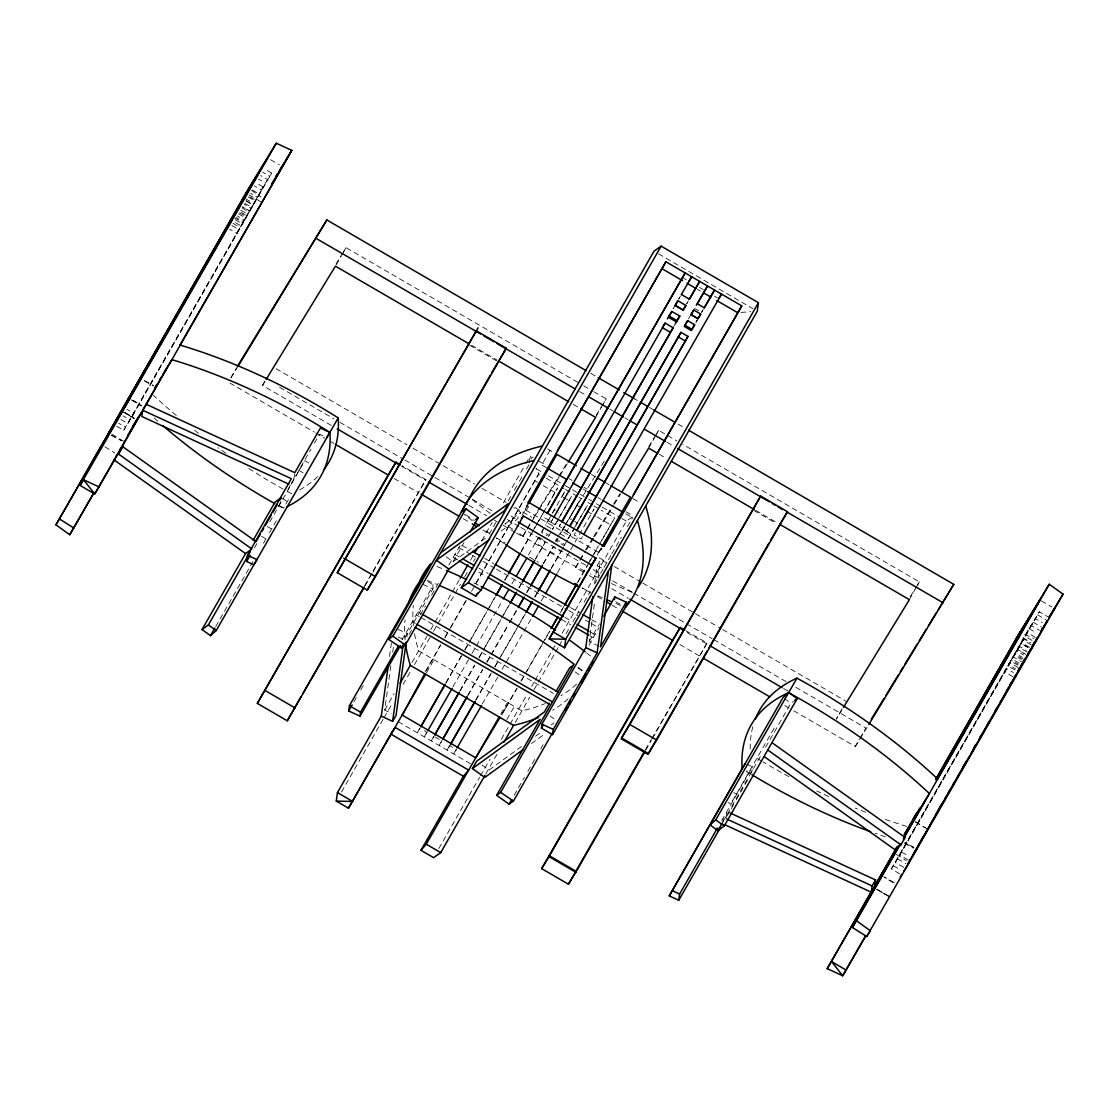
<?xml version="1.0" encoding="UTF-8"?>
<svg xmlns="http://www.w3.org/2000/svg" width="1119" height="1119" viewBox="0 0 1119 1119"><rect width="100%" height="100%" fill="white"/><g stroke="black" fill="none" stroke-linecap="round" stroke-linejoin="round"><path stroke-width="0.75" stroke-dasharray="5 3.75" d="M398.224 636.991L403.889 639.606L432.913 588.93L433.417 584.929L426.465 580.887M293.919 478.932L294.787 472.694M389.51 656.489L391.384 642.893M390.825 665.805L384.712 710.131L391.804 713.39M392.699 652.195L393.636 645.397M406.854 637.019L407.33 633.606L395.986 628.388M529.259 462.86L530.196 456.034L533.19 457.783M594.707 582.915L597.056 565.878L600.483 559.892L607.575 563.151M599.141 646.195L589.209 641.635L594.846 600.763M598.133 576.914L600.483 559.892M722.608 823.724L723.461 817.499M726.035 817.737L726.902 811.499M746.709 764.179L752.5 766.809L751.632 773.047L746.877 770.851M528.154 502.305L525.189 509.788L598.693 552.506L601.896 548.856M527.035 505.187L525.189 509.788L527.692 505.187M426.339 670.785L440.508 645.467M583.111 572.005L575.586 567.627L583.055 554.297M648.684 448.146L654.503 437.781M655.342 436.298L658.657 430.367L666.197 434.745M842.089 708.775L836.271 719.153L842.593 708.831M909.383 599.672L915.202 589.293M916.027 587.811L919.356 581.88L682.772 444.383M116.698 426.227L123.705 430.297L263.203 186.929L256.195 182.859M120.824 419.499L127.818 423.569L243.131 222.709L234.724 217.827M232.99 223.38L239.998 227.451L242.263 223.758L249.803 211.043L242.809 206.973M241.144 212.4L246.753 215.659L255.915 200.385L248.908 196.315M246.012 200.651L253.006 204.735L255.272 201.028L267.693 179.586L260.685 175.515M125.034 412.617L132.042 416.688L271.651 173.109L264.657 169.039M230.794 377.872L236.501 367.899M331.28 425.402L262.475 385.412L264.923 381.145M336.246 264.755L341.141 256.209M341.952 254.782L346.037 247.663L577.628 382.278M254.377 547.974L257.818 541.974M278.449 505.942L282.757 498.431M287.905 489.423L290.492 484.919M291.346 483.422L296.479 474.456M297.332 472.973L299.892 468.497M300.745 467.015L310.984 449.139M314.397 443.18L319.516 434.242L323.853 436.228M269.749 522L304.844 460.72L308.746 462.944M215.715 626.542L253.02 561.416M263.441 543.233L266.042 538.687M269.511 532.63L277.316 518.992M288.408 499.62L283.471 508.236L279.232 505.201M364.36 586.174L425.905 479.589L401.959 465.672M365.27 585.461L372.207 573.362M373.075 571.851L425.905 479.589M353.87 701.935L357.311 695.934M360.738 689.933L364.179 683.919M402.001 639.788L433.417 584.929M409.12 634.375L412.575 628.346M420.352 614.765L425.542 605.729M431.584 595.168L439.361 581.586M448.859 564.997L460.566 544.547M446.159 556.8L453.069 561.724L463.993 542.631M384.726 710.033L394.112 693.64M411.988 662.434L427.29 635.718M430.745 629.675L434.2 623.647M435.067 622.136L451.503 593.448M452.37 591.937L460.147 578.341M470.526 560.227L473.113 555.695M481.771 540.603L492.15 522.475M503.382 502.851L525.007 465.098M525.874 463.588L530.196 456.034L531.623 459.014M341.491 792L383.16 719.237M384.027 717.727L392.713 702.564M403.134 684.366L410.939 670.729M414.422 664.672L430.046 637.382M433.515 631.312L436.983 625.255M437.851 623.731L454.356 594.93M455.223 593.42L460.427 584.314M464.777 576.747L467.378 572.187M473.449 561.584L475.183 558.549M489.087 534.295L497.759 519.132M508.18 500.948L510.782 496.388M514.264 490.332L518.601 482.751M519.468 481.24L522.069 476.694M526.42 469.113L529.021 464.553M550.016 450.384L541.708 464.903L547.723 468.399M425.178 671.778L440.662 644.74M444.97 637.201L449.278 629.675M450.146 628.179L466.525 599.574M476.009 583.027L538.771 473.883L535.917 467.938M444.816 637.942L449.992 628.92M450.845 627.409L466.357 600.316M471.533 591.28L474.988 585.265M475.841 583.754L538.771 473.883L544.729 477.337M426.465 672.785L433.948 659.72M501.074 531.119L516.6 519.831L520.811 512.474L513.901 507.564M522.055 515.258L527.79 505.242M516.67 533.162L522.643 536.63L526.713 529.511M527.539 528.084L529.986 523.818M595.602 417.387L601.309 407.428M602.12 406.001L606.204 398.882L591.168 390.139M419.863 728.273L417.275 732.805L420.045 728.259M445.838 682.926L461.42 655.706M464.875 649.663L468.343 643.621M469.211 642.11L486.527 611.883M487.394 610.359L495.185 596.763M504.697 580.132L507.299 575.6M521.146 551.415L531.539 533.273M532.406 531.763L535.861 525.72M536.728 524.21L542.799 513.621M543.652 512.11L557.696 487.912L545.568 509.075M446.019 682.912L461.601 655.706M465.07 649.649L470.26 640.586M471.127 639.075L488.443 608.848M489.311 607.337L495.367 596.749M504.893 580.118L507.48 575.586M521.328 551.401L533.455 530.238M534.322 528.727L537.777 522.685M538.645 521.174L544.701 510.586M426.843 732.302L424.241 736.848L427.024 732.316L421.443 729.07M452.887 686.842L468.679 659.567M471.98 653.51L502.529 600.469M511.901 583.796L514.684 579.25M528.392 554.996L538.113 538.337L545.107 542.407L535.567 559.066M543.121 529.581L541.456 532.49L547.051 535.749M551.024 528.504L545.429 525.245L550.226 517.188M552.534 512.838L563.822 493.451M544.715 517.845L551.261 521.65L553.01 518.615M675.149 305.347L673.12 308.872L674.533 306.634M680.422 296.143L678.715 299.109L680.1 296.843M433.836 736.372L431.235 740.918L434.018 736.372M459.881 690.913L474.638 665.148M478.974 657.566L482.443 651.51M483.31 649.999L500.669 619.688M501.536 618.178L509.355 604.526M518.894 587.867L521.496 583.321M535.386 559.066L545.107 542.407M558.689 518.391L571.669 496.039L559.388 517.244M460.063 690.913L474.806 665.148M479.156 657.58L484.359 648.488M485.226 646.964L502.585 616.653M503.452 615.142L509.523 604.54M519.076 587.867L521.678 583.321M548.45 536.561L551.793 530.742M557.891 520.069L552.422 529.315L557.206 521.216M568.494 528.588L567.109 530.854L559.248 526.28L560.983 523.258M688.395 300.787L686.688 303.753L688.772 300.34M441.711 740.946L439.11 745.492L441.879 740.946M467.742 695.486L482.499 669.721M486.835 662.14L490.304 656.084M491.171 654.573L508.53 624.262M509.397 622.737L517.216 609.1M526.755 592.441L529.371 587.895M543.247 563.64L552.982 546.967L560.955 551.611L551.401 568.284M560.297 533.889L563.067 529.343L571.04 533.987L573.739 529.287L568.27 538.519L560.297 533.889L565.766 524.643M566.55 522.951L579.53 500.613L569.333 518.405L573.32 520.727M467.924 695.486L482.681 669.721M487.017 662.14L490.486 656.084M491.353 654.573L508.711 624.262M509.579 622.751L517.398 609.1M526.937 592.441L529.539 587.895M543.428 563.64L552.982 546.967M557.989 538.225L556.325 541.134L564.298 545.764L567.627 539.945M563.067 529.343L565.095 525.818M690.982 314.551L688.297 319.251L689.682 316.985M449.684 745.576L447.082 750.122L449.852 745.59L453.796 747.87M475.715 700.116L491.339 672.841M494.808 666.784L498.291 660.714M499.158 659.203L525.189 613.744M534.742 597.07L538.211 591.014M551.219 568.27L560.955 551.611M568.27 538.519L570.956 533.833L562.983 529.189M574.523 527.595L587.503 505.242L575.222 526.448M475.897 700.116L490.654 674.351M494.99 666.784L497.591 662.238M501.06 656.168L525.37 613.744M534.91 597.07L538.379 591.014M695.962 322.146L697.305 319.796M703.25 309.417L701.557 312.383L703.641 308.984M456.23 749.408L453.629 753.94L456.412 749.394M482.205 704.061L497.969 676.841M502.109 669.288L531.735 617.884M541.064 601.267L544.715 595.21M557.514 572.55L594.063 509.061L591.28 513.593M500.794 714.048L507.439 702.438M501.913 714.398L516.544 688.842M520.853 681.317L524.307 675.303M525.175 673.792L541.554 645.187M542.407 643.691L549.303 631.648M561.374 610.568L563.962 606.064M577.754 581.978L587.237 565.417M588.09 563.906L591.545 557.891M592.413 556.381L598.441 545.848M599.308 544.352L614.667 517.985L601.267 510.208M501.732 714.593L517.258 688.073M521.566 680.548L525.874 673.023M526.741 671.512L543.974 641.411M544.841 639.914L550.016 630.878M560.353 612.82L563.808 606.792M577.6 582.719L588.804 563.151M589.671 561.64L593.112 555.625M593.979 554.115L598.287 546.59M601.728 540.575L614.667 517.985M597.126 555.234L601.393 547.792L598.791 552.31L602.008 548.66M506.851 719.503L514.334 706.439M438.802 848.566L479.603 777.313M480.471 775.803L490.024 759.13M501.312 739.421L509.131 725.769M509.998 724.259L527.357 693.934M531.693 686.367L534.309 681.807M535.176 680.296L555.136 645.425M562.088 633.298L626.332 521.118L632.277 516.908M485.842 773.83L497.116 754.15M515.258 722.454L529.693 697.249M534.015 689.71L537.484 683.667M538.337 682.156L554.772 653.468M555.639 651.957L558.227 647.425M559.094 645.915L562.549 639.872M566.018 633.844L569.473 627.801M572.928 621.758L578.985 611.184M584.174 602.134L590.231 591.559M594.553 584.006L599.742 574.956M600.609 573.446L603.197 568.914M604.064 567.403L610.974 555.318M611.841 553.807L621.353 537.204M627.409 526.629L632.599 517.579M589.209 641.635L598.595 625.241M588.944 645.229L599.043 627.591M514.194 795.217L524.433 777.341M527.832 771.383L534.658 759.465M540.631 749.031L544.044 743.072M645.523 749.604L650.726 740.526M651.594 739.016L707.082 643.019L686.241 630.906M645.579 750.401L651.636 739.813M652.503 738.302L707.082 643.019M774.026 728.357L730.707 803.988L728.119 802.491M721.755 820.493L752.5 766.809M723.028 821.64L761.424 754.598M765.634 747.254L790.867 703.18L793.399 701.347M726.888 816.241L735.421 801.344M736.274 799.861L748.219 779.006M793.763 710.775L855.294 746.541L859.364 739.421M860.175 737.994L865.882 728.035L795.049 686.856M899.802 873.855L891.395 868.973L1029.032 628.626L1031.019 625.395L1039.425 630.291M891.395 868.973L1006.443 668.519L1013.45 672.589M1014.807 670.001L1007.799 665.917L1013.129 656.853L1021.535 661.749M1022.962 659.021L1014.555 654.139L1019.227 646.195L1026.235 650.265M1027.829 647.272L1020.822 643.201L1032.991 622.15L1035.229 618.513L1042.237 622.584M903.76 867.379L895.354 862.497L1010.933 661.175L1017.94 665.245M1019.017 663.105L1012.024 659.035L1017.619 649.524L1024.626 653.594M1027.172 652.139L1018.766 647.244L1023.717 638.851L1030.725 642.921M1032.04 640.39L1025.032 636.319L1039.341 611.785L1047.748 616.667M908.25 860.035L899.844 855.154L1039.341 611.785M263.203 186.929L261.342 189.964L254.349 185.894M267.693 179.586L265.469 183.236L258.461 179.166M271.651 173.109L269.679 176.34L262.671 172.27M123.705 430.297L125.566 427.262L118.558 423.192M127.818 423.569L130.056 419.933L123.048 415.848M132.042 416.688L134.014 413.457L127.006 409.386M231.073 377.69L237.41 367.326M336.008 264.056L342.386 253.635M343.295 252.139L346.037 247.663M262.475 385.412L265.217 380.95M526.238 510.39L528.797 506.208M533.245 518.125L539.624 507.69M540.533 506.208L566.983 462.972M596.175 415.275L606.204 398.882M522.643 536.63L526.294 530.672M527.203 529.175L530.854 523.216M531.763 521.72L538.141 511.299M539.064 509.802L559.122 477.016M560.032 475.519L567.333 463.602M564.661 491.968L561.878 496.514L557.696 494.08M552.38 513.187L554.464 509.774L558.675 512.208M550.898 516.013L548.114 520.559L555.122 524.615L548.212 520.713L545.429 525.245M544.1 527.804L542.016 531.217L549.009 535.288M538.113 538.337L535.33 542.883L542.323 546.953M551.261 521.65L552.66 519.384M673.68 326.468L675.065 324.202M559.248 526.28L560.633 524.014M555.136 541.386L556.954 538.421M557.849 536.938L564.2 526.573M565.109 525.091L605.883 458.44M695.99 322.188L697.375 319.908M566.242 542.211L564.843 544.491L556.87 539.862M561.514 550.31L563.598 546.911M575.502 532.658L574.103 534.924L581.083 538.98L582.467 536.7M585.559 549.849L592.776 538.043M593.671 536.574L612.625 505.592M613.534 504.123L619.856 493.801M648.74 446.593L655.958 434.787M656.853 433.319L658.657 430.367M575.586 567.627L585.517 551.401M586.412 549.933L593.629 538.127M594.539 536.658L613.492 505.676M614.387 504.207L620.709 493.871M598.693 552.506L601.253 548.324M504.487 709.922L508.627 703.124M910.32 596.637L916.643 586.314M917.552 584.831L919.356 581.88M855.294 746.541L858.916 740.61M859.826 739.127L867.98 725.797M1020.822 643.201L1022.808 639.956L1031.214 644.838M1025.032 636.319L1027.298 632.613L1035.704 637.508M1019.227 646.195L1017.241 649.44L1025.647 654.321M1023.717 638.851L1021.465 642.544L1029.872 647.439M1014.555 654.139L1016.542 650.894L1023.549 654.965M1018.766 647.244L1021.032 643.551L1028.039 647.621M1013.129 656.853L1011.142 660.098L1018.15 664.168M1017.619 649.524L1015.353 653.216L1022.36 657.287M1007.799 665.917L1009.786 662.686L1018.192 667.567M1012.024 659.035L1014.276 655.342L1021.283 659.413M1006.443 668.519L1004.456 671.764L1012.863 676.645M1010.933 661.175L1008.681 664.868L1015.674 668.952M453.069 561.724L486.933 537.106M505.284 523.762L520.811 512.474M521.51 746.471L489.045 770.068L482.135 765.158M535.623 736.218L542.673 731.085M551.149 724.93L553.975 722.874M531.413 743.562L545.526 733.309M740.904 312.439L750.723 311.711M1024.612 634.249L1033.914 638.529M597.056 565.878L602.721 568.494M422.996 584.356L432.913 588.93M913.943 847.349L904.893 842.691L913.859 847.503M144.547 380.698L153.541 385.482M111.327 435.291L121.817 440.872M111.424 435.151L121.831 440.844M904.53 843.278L913.384 848.272M894.319 882.681L883.982 876.848L893.913 883.353M462.077 545.415L469.602 549.723M484.667 558.353L493.703 563.528M570.522 607.533L579.558 612.708M591.615 619.604L600.651 624.78M458.818 547.597L470.875 554.506M472.372 555.36L475.393 557.094M482.918 561.402L494.976 568.298M496.472 569.165L567.277 609.715M568.774 610.568L577.81 615.744M585.349 620.066L589.867 622.654M591.378 623.521L598.903 627.829M454.915 554.409L459.433 556.996M479.016 568.214L488.066 573.39M564.885 617.38L572.41 621.702M590.482 632.053L595 634.641M453.181 557.458L457.699 560.046M478.778 572.131L486.317 576.439M561.626 619.576L570.662 624.752M590.245 635.956L593.252 637.69M299.193 470.581L303.095 472.805M733.756 792.63L736.358 794.126M418.016 611.827L421.024 613.548M267.175 526.476L271.078 528.714M416.268 614.877L419.289 616.597M420.786 617.464L553.346 693.374M412.365 621.688L415.387 623.409M261.538 536.337L265.427 538.575M658.49 253.817L752.779 308.62M683.667 278.267L686.283 279.792M699.501 287.471L703.445 289.751M714.537 296.199L717.321 297.822M697.459 289.317L700.438 291.052M694.549 308.312L698.76 310.76M1041.425 600.903L1051.678 606.862M270.532 159.709L279.316 164.829M1037.481 614.821L1045.901 619.702M1032.991 622.15L1041.397 627.046M590.594 373.256L596.623 376.753M634.305 398.658L637.312 400.406M649.37 407.414L653.888 410.044M678.002 424.059L684.031 427.556M1029.032 628.626L1036.04 632.697M252.474 190.076L259.482 194.147L257.496 197.392L250.502 193.321M1022.836 637.774L1030.165 642.026M583.642 385.775L589.657 389.272M667.707 435.627L676.743 440.872M249.019 194.874L260.741 201.686M248.264 196.958L255.272 201.028M579.726 391.608L585.755 395.105M609.841 409.106L612.848 410.855M624.892 417.849L627.899 419.597M667.036 442.341L673.051 445.838M245.523 198.734L253.929 203.63M246.222 201.014L253.23 205.085L251.243 208.33L244.236 204.245M244.697 203.196L251.705 207.267L249.439 210.959L242.431 206.889M241.998 207.896L249.005 211.967M240.823 210.218L247.831 214.288M471.561 345.295L497.004 360.08M573.194 404.365L579.166 407.834M659.245 454.286L665.259 457.783M755.675 510.334L778.278 523.468M469.588 345.184L496.528 360.85M753.898 510.432L776.222 523.412M239.466 212.792L246.474 216.876L244.488 220.107L237.48 216.037M238.585 213.869L245.593 217.939L243.327 221.632L236.333 217.562M235.256 219.688L242.263 223.758M235.536 222.695L241.144 225.954M231.913 225.52L238.92 229.591L236.655 233.298L229.647 229.213M547.499 448.915L554.297 452.873M591.405 474.442L595.909 477.058M604.917 482.289L609.407 484.905M633.018 498.626L640.068 502.725M539.176 461.266L546.659 465.616M569.109 478.652L572.103 480.401M584.076 487.352L587.069 489.101M625.983 511.719L633.466 516.069M583.097 488.961L586.09 490.709M598.092 497.689L601.099 499.424M625.871 513.817L631.634 517.174M536.505 468.917L542.491 472.386M548.478 475.869L563.458 484.569M564.955 485.45L570.942 488.919M572.438 489.8L587.405 498.501M588.902 499.368L594.888 502.851M596.385 503.718L600.875 506.334M602.372 507.201L620.346 517.635M621.842 518.517L626.332 521.118M546.212 478.205L564.074 488.583M565.557 489.451L577.46 496.374M578.957 497.228L581.922 498.962M587.881 502.417L592.343 505.019M593.825 505.886L599.784 509.341M534.616 480.666L537.526 482.359M543.316 485.73L554.912 492.458M563.277 497.326L568.886 500.585M576.747 505.159L582.062 508.25M587.349 511.313L595.714 516.181M597.196 517.034L610.512 524.783M574.648 521.496L577.306 523.049M276.085 368.655L406.91 444.705M412.939 448.201L474.596 484.037M482.107 488.402L506.166 502.389M515.188 507.634L531.735 517.258M599.113 557.738L606.652 562.116M614.191 566.494L641.313 582.258M642.81 583.125L694.046 612.904M695.556 613.785L721.168 628.668M722.678 629.549L846.244 701.361M538.673 537.036L545.666 541.106M279.638 387.286L333.896 418.814M339.924 422.325L403.218 459.112M404.728 459.993L433.361 476.638M434.871 477.505L471.043 498.528M472.54 499.41L493.647 511.663M507.201 519.552L519.258 526.559M520.769 527.441L587.083 565.976M593.112 569.487L600.651 573.865M612.694 580.873L632.291 592.259M633.802 593.126L685.038 622.919M686.548 623.787L712.174 638.683M713.67 639.564L786.014 681.597M550.198 551.513L558.171 556.157M401.595 466.273L425.542 480.191M468.861 505.368L486.793 515.789M494.262 520.139L497.242 521.874M503.228 525.343L515.174 532.294M589.14 575.516L596.679 579.894M611.743 588.65L628.318 598.287M687.094 632.445L708.187 644.698M783.538 688.493L788.056 691.122M615.702 601.742L622.64 605.785M229.857 383.02L314.271 432.074M315.782 432.955L324.818 438.214M330.846 441.711L333.868 443.474M394.112 478.484L418.058 492.402M463.224 518.656L470.749 523.035M482.793 530.028L490.318 534.406M496.332 537.903L505.368 543.149M529.455 557.15L538.477 562.395M582.132 587.769L589.657 592.147M597.182 596.511L603.211 600.022M612.233 605.267L619.758 609.645M679.89 644.586L699.235 655.832M784.769 705.543L792.266 709.908M915.342 822.059L927.064 828.871M144.449 380.866L153.247 385.971M901.704 852.119L908.712 856.189M897.578 858.846L905.984 863.742M893.368 865.742L900.375 869.813M435.333 737.141L439.263 739.421M398.182 721.699L470.623 763.815M123.971 412.198L134.196 418.198M876.904 889.199L888.598 896.067M131.077 399.777L141.26 405.861L132.713 400.35M111.984 434.214L123.622 441.18M896.263 854.343L906.278 860.665M104.822 446.733L114.851 453.069M915.608 821.612L925.637 827.962M132.825 400.168L141.414 405.61M465.77 514.796L474.316 520.559M577.866 667.889L583.558 671.722M784.321 698.522L790.867 703.18M511.075 515.901L516.6 519.831M575.124 671.834L580.649 675.778M282.617 498.501L286.548 501.284M549.891 715.908L555.416 719.839M251.453 190.286L261.119 197.21M885.465 836.816A324.272 152.24 29.8 0 1 875.156 833.305M750.527 773.872A324.272 152.24 29.8 0 1 744.904 770.418M750.22 749.017A304.256 142.84 29.8 0 1 752.835 726.665M906.782 826.395A324.272 152.24 29.8 0 1 883.478 818.786M865.714 812.24A324.272 152.24 29.8 0 1 855.308 808.128M828.592 796.532A324.272 152.24 29.8 0 1 816.758 790.951M788.923 776.67A324.272 152.24 29.8 0 1 763.088 761.927M761.675 761.074A324.272 152.24 29.8 0 1 754.626 756.766M427.108 580.383A304.256 142.84 29.8 0 1 436.746 584.37M578.243 667.386A304.256 142.84 29.8 0 1 583.656 671.652M405.092 640.054A324.272 152.24 29.8 0 1 405.008 619.814M568.2 698.69A347.016 162.912 29.8 0 1 552.674 710.257M437.039 566.522A304.256 142.84 29.8 0 1 445.068 569.851M473.883 582.929A304.256 142.84 29.8 0 1 479.617 585.755M586.566 652.867A304.256 142.84 29.8 0 1 591.965 657.133M414.548 633.76A324.272 152.24 29.8 0 0 418.646 650.824L521.916 710.845A347.016 162.912 29.8 0 0 545.219 703.571M413.415 625.535A324.272 152.24 29.8 0 1 413.331 605.295M576.509 684.171A347.016 162.912 29.8 0 1 560.983 695.738M620.611 605.477A304.256 142.84 29.8 0 1 614.191 602.847M602.316 597.756A304.256 142.84 29.8 0 1 597.98 595.826M590.776 592.51A304.256 142.84 29.8 0 1 582.16 588.412M504.375 543.722A304.256 142.84 29.8 0 1 496.486 538.337M490.01 533.777A304.256 142.84 29.8 0 1 483.338 528.951M472.218 520.601A304.256 142.84 29.8 0 1 464.077 514.208M632.137 592.245A304.256 142.84 29.8 0 1 610.624 583.237M599.099 578.005A304.256 142.84 29.8 0 1 590.468 573.893M584.747 571.082A304.256 142.84 29.8 0 1 517.999 532.728M512.684 529.203A304.256 142.84 29.8 0 1 504.809 523.818M490.248 513.397A304.256 142.84 29.8 0 1 472.386 499.689M281.946 507.606A347.016 162.912 29.8 0 1 279.051 506.012M157.919 421.373A347.016 162.912 29.8 0 1 154.016 417.933M291.709 493.871A347.016 162.912 29.8 0 1 284.492 489.884M283.051 489.073A347.016 162.912 29.8 0 1 246.348 466.945M225.926 453.307A347.016 162.912 29.8 0 1 217.939 447.698M198.511 433.319A347.016 162.912 29.8 0 1 193.461 429.402M176.27 415.471A347.016 162.912 29.8 0 1 153.429 395.315M317.642 476.596A304.256 142.84 29.8 0 1 299.458 490.024M134.112 418.338L122.405 411.526L134.084 418.38M888.486 896.249L876.778 889.437L888.486 896.249"/><path stroke-width="1.5" d="M419.457 581.684A324.272 152.24 29.8 0 1 430.619 563.948L349.422 705.711L348.708 710.943L360.038 716.174L360.542 712.174L398.546 645.817M628.752 601.588L552.548 734.637L541.428 728.175L541.932 724.189L585.783 647.621L592.832 596.539M614.471 599.602L614.807 596.945L626.15 602.162L625.423 607.393A324.272 152.24 29.8 0 0 637.396 520.531M167.822 366.333L142.686 410.239L141.833 416.478L288.912 484.191M247.495 555.248L257.02 559.64L253.873 564.787L246.642 561.486L247.495 555.248L291.346 478.694L142.686 410.239M425.626 674.239L348.471 808.184L336.273 801.106L337.448 792.588L381.299 716.02M388.335 664.994L381.285 716.118L392.629 721.349L396.056 715.349L406.155 642.124M392.629 721.349L402.952 646.418M421.947 581.083L422.297 578.467A324.272 152.24 29.8 0 0 408.617 602.791M552.548 734.637L553.276 729.406L597.126 652.839L608.386 571.096M564.522 647.775L565.696 639.257L758.444 302.703L661.133 246.152L654 251.202L461.252 587.741L475.729 596.161L481.03 590.035L523.454 515.971L595.923 558.087L549.219 638.879L564.522 647.775L757.269 311.236L758.444 302.703M611.827 565.109L600.553 646.852L626.15 602.162M904.194 834.732L929.385 793.553A347.016 162.912 29.8 0 0 788.615 692.661A304.256 142.84 29.8 0 0 742.121 768.669L669.246 895.913L678.757 900.291L679.625 894.053L717.447 828.004M730.064 812.954L875.562 879.954L872.121 885.94L871.267 892.179L724.189 824.451M875.562 879.954L874.694 886.192L896.683 847.363M935.694 779.719L1019.969 632.109L1049.244 584.258L1063.05 594.147L866.721 936.547L852.398 927.497L898.739 846.593M402.322 714.915L424.744 673.722M528.532 503.648L539.372 483.73M541.037 480.666L542.715 477.603M93.772 493.269L69.756 534.742L55.95 524.853L248.684 188.3L276.281 143.218L291.779 150.352L99.031 486.891L94.695 493.983L80.078 485.408L276.281 143.218M55.95 524.853L101.955 444.914L122.503 411.33M108.333 433.696L246.082 193.181L267.609 158.017M113.9 424.605L253.398 181.222M118.013 417.877L233.325 217.002M257.888 173.893L243.201 199.028M122.237 410.981L261.846 167.416M69.756 534.742L94.052 492.332M137.008 420.101L94.695 493.983L83.547 479.757L80.078 485.408M141.819 411.708L128.056 434.718M179.669 345.645L291.779 150.352L279.358 170.647M116.124 455.965L118.656 454.132L122.866 446.775L256.083 541.638L260.279 534.295M237.312 366.486L326.86 219.967L586.076 370.627M238.319 365.843L326.86 219.967M180.229 345.128A324.272 152.24 29.8 0 1 338.204 417.877L216.205 630.557L210.512 635.634L202.035 629.563L245.551 553.583L250.6 549.905M253.118 540.351L274.994 502.165L281.317 497.563L279.638 500.501M202.035 629.563L208.358 624.962L250.166 551.961M261.972 531.357L263.65 528.42M265.329 525.482L271.218 515.188M272.91 512.25L277.106 504.907M246.642 561.486L250.083 555.486M210.512 635.634L214.848 628.067M364.402 586.971L287.275 720.79L257.328 703.389L388.125 475.002L395.972 462.189L400.462 464.805M257.328 703.389L395.972 462.189M337.295 572.704L476.33 330.846L506.278 348.247L375.48 576.635L367.242 590.105L337.295 572.704L478.065 327.825M287.275 720.79L301.137 696.591M302.857 693.556L362.626 589.209M367.242 590.105L409.68 515.985M411.414 512.964L490.234 375.327M491.968 372.305L506.278 348.247M489.786 539.316L448.859 569.067L405.344 645.048L401.357 647.957L388.531 639.313L469.714 497.549A347.016 162.912 29.8 0 1 542.449 445.991M348.708 710.943L352.149 704.942M388.531 639.313L392.909 636.193L465.868 508.809L478.303 517.649L469.896 532.336M360.038 716.174L400.448 645.607M401.357 647.957L403.945 643.425M400.084 683.219L410.323 665.343A324.272 152.24 29.8 0 1 405.484 643.313M460.147 578.341L467.924 564.759M474.848 552.674L478.303 546.631M461.252 587.741L468.385 582.691L661.133 246.152M348.471 808.184L390.895 734.12L463.378 776.25L468.679 770.124L395.175 727.406L390.783 734.302L395.077 727.588M557.444 450.691L665.903 261.776L741.799 305.893L604.036 546.408M528.154 502.305L665.903 261.776M475.729 596.161L477.449 593.126M528.658 503.732L556.912 454.398M420.73 726.763L444.97 684.436M496.053 595.252L502.109 584.664M509.033 572.578L519.426 554.437M420.912 726.749L445.152 684.422M496.235 595.238L502.291 584.664M508.348 574.075L520.475 552.912M547.303 513.299L685.136 272.952L547.499 513.299M427.71 730.791L452.188 688.367M503.214 598.945L508.599 589.853M516.237 576.215L526.825 558.031M553.877 517.104L665.134 323.125L673.106 327.769L562.018 521.734M667.372 318.929L671.82 311.474L679.793 316.104L676.463 321.922L668.477 317.292M677.932 300.801L675.233 305.501L683.205 310.131L685.905 305.445L677.932 300.801L675.149 305.347L683.122 309.977L685.905 305.445M681.261 294.661L691.696 276.771L688.912 281.317M434.704 734.861L459.014 692.423M510.222 603.015L516.293 592.413M522.363 581.796L534.518 560.591M434.885 734.861L459.182 692.423M510.39 603.015L516.474 592.413M522.545 581.796L534.7 560.591M561.85 521.734L673.106 327.769M675.344 323.559L679.793 316.104M689.234 299.291L699.669 281.401L689.472 299.207L681.499 294.563M442.578 739.435L466.875 696.997M518.95 606.078L523.286 598.497M531.105 584.859L541.512 566.676M442.746 739.435L467.057 696.997M518.265 607.589L524.335 596.986M530.406 586.37L542.561 565.165M569.711 526.308L680.981 332.343L687.975 336.399L576.886 530.378M696.256 305.347L707.53 285.974L697.333 303.781L704.341 307.837L714.523 290.045L704.103 307.935M569.893 526.308L680.981 332.343M687.653 320.677L684.324 326.496L691.318 330.567L694.661 324.748L687.653 320.677L684.884 325.223L691.878 329.28L694.661 324.748M693.766 310.005L691.08 314.705L698.074 318.775L700.76 314.075L693.766 310.005L690.982 314.551L697.976 318.621L700.76 314.075M450.551 744.065L474.848 701.627M526.056 612.219L532.126 601.616M538.211 591.014L550.352 569.795M450.733 744.065L475.029 701.641M526.238 612.219L532.308 601.616M538.379 591.014L549.667 571.305M576.705 530.378L687.975 336.399M457.098 747.898L481.52 705.557M532.588 616.373L538.659 605.799M545.401 593.713L556.828 574.047M583.67 534.434L721.503 294.087L718.72 298.633M484.975 775.355L440.718 852.608L433.599 857.658L420.954 850.314L463.378 776.25M420.954 850.314L426.255 844.202L499.13 716.957M551.024 628.64L557.919 616.597M564.829 604.554L576.033 584.985M551.737 627.871L557.766 617.338M564.661 605.295L576.733 584.216M522.937 749.716L484.835 777.411L472.414 768.571L476.61 761.214L544.366 711.978L549.415 703.166M591.643 564.801L549.219 638.879L565.696 639.257L553.513 632.165M602.246 546.296L630.417 497.116L610.918 485.786M633.34 494.808L741.799 305.893M504.054 742.023L513.593 725.364A347.016 162.912 29.8 0 0 538.435 717.461M552.492 732.875L513.453 801.05L509.075 804.155L496.64 795.301L540.155 719.321L472.414 768.571M556.143 691.402L569.599 667.903L573.585 665.008L500.627 792.406L496.64 795.301M603.714 616.303L614.807 596.945M541.428 728.175L543.163 725.168M509.075 804.155L511.635 799.679M565.501 710.159L567.235 707.124M568.97 704.103L570.704 701.067M573.306 696.522L575.04 693.5M583.726 678.352L586.328 673.806A347.016 162.912 29.8 0 1 583.978 678.492M588.062 670.771L589.699 667.903M591.35 665.036L592.986 662.154M541.652 868.638L549.499 855.825L576.285 871.393L568.438 884.206L541.652 868.638L672.449 640.264L680.282 627.437L684.758 630.039M680.282 627.437L549.023 856.65L575.809 872.219L644.712 751.912M629.857 724.483L760.654 496.109L787.44 511.677L656.643 740.051L648.405 753.521L621.618 737.953L629.857 724.483L656.643 740.051M568.438 884.206L643.803 752.625M707.306 650.671L647.929 754.346L621.143 738.778L760.654 496.109M709.04 647.649L768.809 543.288M770.543 540.267L787.44 511.677M669.246 895.913L783.02 697.599L787.566 693.528M788.713 692.507L797.19 698.592L724.231 825.99L717.908 830.578L710.061 824.997L715.74 819.905L796.938 678.142A347.016 162.912 29.8 0 1 937.694 779.034M717.908 830.578L722.175 823.136M678.757 900.291L720.035 828.228M868.89 724.315L953.794 584.356L688.549 430.186M866.036 935.456L842.719 975.782L827.221 968.648L872.792 889.087M936.085 778.572L1019.969 632.109M897.536 846.37L827.221 968.648M904.432 834.312L911.915 821.248M916.727 812.828L912.419 820.353L920 807.96M903.606 838.103L925.525 799.847M937.372 779.174L1039.957 600.05L1018.444 635.214M852.398 927.497L900.753 843.544M903.355 838.998L1049.244 584.258M764.249 756.612L894.627 849.461L900.949 844.859L905.159 837.516L771.942 742.652M865.295 936.365L842.719 975.782L831.571 961.557L846.174 970.131M921.399 839.614L923.133 836.578M936.155 813.849L938.757 809.303M939.289 808.156L941.023 805.134M944.842 798.7L946.576 795.665M948.311 792.63L950.045 789.608M952.647 785.062L954.381 782.027M963.067 766.879L965.669 762.333M973.922 747.702L975.656 744.681M979.559 738.078L981.293 735.043M987.364 724.441L989.098 721.405M995.169 710.803L996.917 707.767M1006.457 691.108L1008.191 688.073M1009.925 685.038L1011.66 682.003M1021.535 664.56L1017.619 671.624L1019.591 668.379M1023.256 661.539L1024.99 658.518M1032.319 645.929L1034.026 642.963M908.264 863.029L910.866 858.483M912.6 855.462L916.447 848.496M916.937 847.88L919.916 842.439M920.405 841.824L929.959 825.151M930.337 824.241L937.764 811.513M938.142 810.604L943.345 801.512M943.849 800.896L956.857 778.167M957.235 777.271L964.676 764.529M965.04 763.634L969.012 756.962M970.746 753.926L972.481 750.891M972.859 749.996L976.817 743.31M978.566 740.288L982.398 733.323M982.902 732.707L985.881 727.266M986.371 726.651L995.91 709.978M996.288 709.068L999.393 703.921M999.757 703.012L1004.974 693.92M1005.463 693.304L1009.31 686.339M1009.8 685.723L1012.779 680.282M1013.268 679.667L1020.738 666.882M1021.829 664.742L1025.158 658.909M1026.347 656.587L1028.361 653.062M1029.256 651.776L1030.599 649.426M1033.452 644.18L1035.159 641.201M1035.69 640.53L1037.383 637.564M1041.104 630.822L1042.81 627.857L1041.481 630.025M1043.342 627.186L1045.034 624.206M909.649 860.861L966.928 760.836M968.648 758.053L1047.426 620.499M602.386 546.366L614.918 525.538M500.011 717.461L475.729 757.829L402.225 715.111M247.691 191.685L249.677 188.454M236.948 209.966L246.11 194.678M239.634 205.267L243.41 199.378M233.521 215.925L235.787 212.232M239.998 205.35L230.192 221.758M234.682 214.414L236.668 211.169M226.849 227.591L229.101 223.898M108.445 433.515L129.958 398.35M275.806 176.452L277.582 173.543M271.497 184.103L282.254 166.521M154.884 387.468L156.702 384.502M159.416 380.068L161.22 377.103M163.038 374.138L166.661 368.221M167.57 366.738L171.906 359.647A324.272 152.24 29.8 0 1 329.895 432.396A304.256 142.84 29.8 0 1 286.562 506.907M132.546 426.577L138.798 416.366M266.126 379.453L335.434 266.168L468.567 343.547M326.734 437.543L329.895 432.396L320.37 428.004L294.787 472.694L146.127 404.239M568.242 462.105L595.602 417.387L580.663 408.701M671.82 311.474L669.036 316.006L677.009 320.649M665.134 323.125L662.364 327.671L670.337 332.315M621.618 492.402L648.684 448.146L657.734 453.405M595.826 558.283L591.671 565.067L518.139 522.083M742.121 768.669L745.268 763.508M843.488 707.348L909.383 599.672L779.789 524.349M871.323 719.139L884.01 698.41M885.828 695.445L898.515 674.701M900.333 671.75L903.047 667.302M904.865 664.336L917.552 643.607M919.356 640.641L926.616 628.794M928.42 625.829L936.575 612.499M938.393 609.533L953.794 584.356M881.031 875.184L898.893 845.992M873.981 887.493L894.822 853.433M1048.811 617.422L1063.05 594.147M1045.789 622.975L1047.3 620.513M1049.16 617.478L1054.602 608.568M1031.27 648.251L1033.522 644.558M1028.571 652.95L1030.837 649.258M1020.948 665.805L1022.934 662.56M1014.262 677.457L1016.248 674.225M908.138 863.322L910.894 858.832M911.509 857.811L916.965 848.901M900.208 877.086L901.998 874.163M903.788 871.239L909.146 862.483M866.721 936.547L870.316 930.7L856.511 920.797M591.545 564.983L595.923 558.087M521.328 518.419L523.454 515.971M120.334 448.621L122.866 446.775M475.645 519.594L478.303 517.649M440.634 552.87L508.376 503.634L504.165 510.977L436.424 560.227L448.859 569.067M794.658 700.424L797.19 698.592M461.49 511.915L465.868 508.809M336.273 801.106L352.751 801.47L337.448 792.588M672.393 890.752L679.625 894.053M585.783 647.621L597.126 652.839M83.547 479.757L99.031 486.891M541.932 724.189L553.276 729.406M726.637 818.954L872.121 885.94M472.624 551.457L480.149 555.765M495.213 564.396L569.025 606.666M582.579 614.429L590.105 618.737M462.455 558.731L474.498 565.627M489.562 574.257L563.375 616.527M576.928 624.29L588.986 631.186M459.196 560.913L472.764 568.676M487.814 577.306L561.626 619.576M575.18 627.339L588.734 635.102M422.534 614.415L558.101 692.046M416.897 624.276L552.45 701.907M415.149 627.325L549.205 704.089M661.749 268.56L682.576 280.673M687.052 283.275L695.976 288.464M703.417 292.786L710.859 297.108M716.803 300.563L737.645 312.677M678.198 336.875L685.192 340.945M598.133 377.635L619.227 389.902M623.745 392.517L634.305 398.658M640.334 402.155L647.859 406.533M653.888 410.044L674.995 422.311M316.257 238.473L480.527 333.938M483.52 335.686L493.997 341.771M496.99 343.519L575.208 388.978M588.762 396.853L608.33 408.225M614.345 411.722L623.381 416.967M629.396 420.478L636.935 424.842M644.46 429.22L665.525 441.473M677.568 448.467L769.285 501.774M772.264 503.508L775.243 505.242M778.209 506.963L782.685 509.565M787.147 512.152L943.205 602.861M498.501 360.947L568.718 401.763M671.288 461.294L754.178 509.453M555.723 453.699L576.411 465.728M580.915 468.343L589.909 473.575M597.406 477.939L604.917 482.289M547.723 468.399L566.592 479.38M572.592 482.862L581.6 488.094M587.601 491.577L596.595 496.808M602.595 500.305L622.975 512.152M528.266 502.123L604.148 546.226M337.267 428.885L398.602 464.539M428.521 481.925L467.364 504.501M629.829 599.155L682.576 629.815M709.698 645.579L782.027 687.625M335.364 444.341L388.125 475.002M421.08 494.164L458.706 516.027M472.246 523.902L476.764 526.531M574.606 583.391L577.614 585.139M606.218 601.77L610.736 604.386M622.779 611.394L672.449 640.264M703.739 658.448L769.76 696.815M468.385 582.691L481.03 590.035M343.729 558.171L375.48 576.635M410.323 665.343L513.593 725.364M349.422 705.711L360.542 712.174M265.175 690.563L295.108 707.963M426.255 844.202L440.718 852.608M59.531 518.992L73.854 528.042M500.627 792.406L513.453 801.05M767.746 750.01L900.949 844.859M392.909 636.193L405.344 645.048M118.656 454.132L251.873 548.981M113.76 459.727L245.551 553.583M208.358 624.962L216.205 630.557M715.74 819.905L724.231 825.99M870.722 831.739A324.272 152.24 29.8 0 1 751.94 774.74M755.213 719.363A304.256 142.84 29.8 0 1 796.938 678.142M583.139 680.016A347.016 162.912 29.8 0 1 581.334 682.996M439.641 585.601A304.256 142.84 29.8 0 1 574.131 664.224M593.112 662.42A347.016 162.912 29.8 0 1 591.447 665.497M446.509 570.452A304.256 142.84 29.8 0 1 466.693 579.502M481.044 586.468A304.256 142.84 29.8 0 1 555.625 630.305M569.879 640.334A304.256 142.84 29.8 0 1 585.195 651.817M461.406 512.068A347.016 162.912 29.8 0 1 534.127 460.496M610.974 601.504A304.256 142.84 29.8 0 1 606.652 599.644M579.292 587.013A304.256 142.84 29.8 0 1 505.69 544.603M479.128 525.846A304.256 142.84 29.8 0 1 474.974 522.699M645.719 506.012A324.272 152.24 29.8 0 1 638.04 587.307M274.728 503.592A347.016 162.912 29.8 0 1 163.192 425.947M338.204 417.877A304.256 142.84 29.8 0 1 323.755 469.714"/></g></svg>
